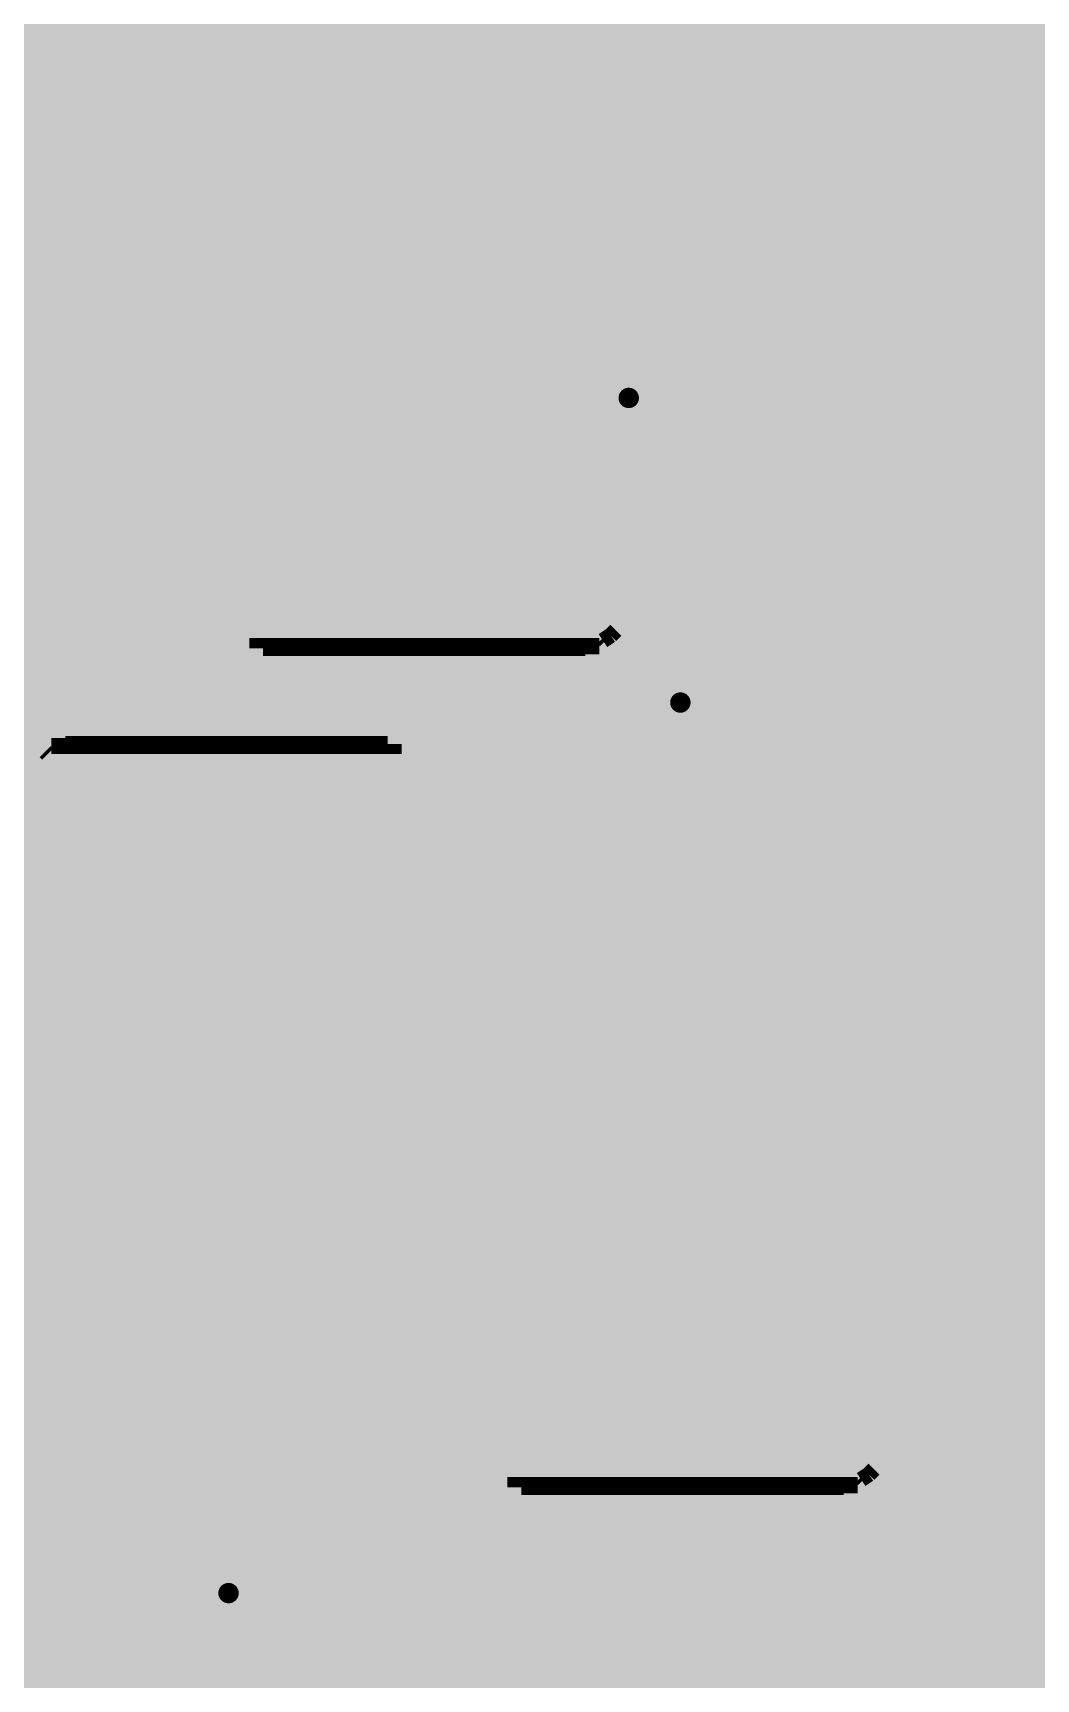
# Model space of a CAD drawing. Extents: x -5 to 208, y -5 to 206.
# Drawn here: x 148.57 to 158.44, y 135.43 to 151.62 of the extents above; entities that cross this region are included whole.
import ezdxf

# ---------------------------------------------------------------- set-up
doc = ezdxf.new("R2010")
doc.units = 0
doc.header["$MEASUREMENT"] = 0
doc.layers.get('0').update_dxf_attribs({"linetype": 'CONTINUOUS'})
for name, color, linetype in [('22-301-0_BOT', 7, 'CONTINUOUS'), ('22-301-0_DRD', 7, 'CONTINUOUS'), ('22-301-0_IN1', 1, 'CONTINUOUS'), ('22-301-0_IN2', 4, 'CONTINUOUS'), ('22-301-0_SMT', 5, 'CONTINUOUS'), ('22-301-0_SPT', 10, 'CONTINUOUS'), ('22-301-0_SST', 14, 'CONTINUOUS'), ('22-301-0_TOP', 9, 'CONTINUOUS'), ('THRUHOLE_TAP', 13, 'CONTINUOUS')]:
    doc.layers.add(name, color=color, linetype=linetype)

# ---------------------------------------------------------------- blocks, each defined once
blk = doc.blocks.new('ROUND_66')
at = {"const_width": 0.35052}
blk.add_lwpolyline([(-0.17526, 0, 1), (0.17526, 0, 1)], format="xyb", close=True, dxfattribs=at)
blk = doc.blocks.new('ROUND_68')
at = {"const_width": 0.35052}
blk.add_lwpolyline([(-0.17526, 0, 1), (0.17526, 0, 1)], format="xyb", close=True, dxfattribs=at)
blk = doc.blocks.new('RECTANGLE_4')
blk.add_solid([(0.63627, 0.51308), (0.63627, -0.51308), (-0.63627, 0.51308), (-0.63627, -0.51308)])
blk = doc.blocks.new('RECTANGLE_6')
blk.add_solid([(0.4826, 0.4064), (0.4826, -0.4064), (-0.4826, 0.4064), (-0.4826, -0.4064)])
blk = doc.blocks.new('RECTANGLE_19')
blk.add_solid([(1.3716, 1.0795), (1.3716, -1.0795), (-1.3716, 1.0795), (-1.3716, -1.0795)])
blk = doc.blocks.new('ROUND_73')
at = {"const_width": 0.10033}
blk.add_lwpolyline([(-0.050164, 0, 1), (0.050164, 0, 1)], format="xyb", close=True, dxfattribs=at)

msp = doc.modelspace()

# ---------------------------------------------------------------- linework, layer by layer
at = {"layer": '22-301-0_BOT', "const_width": 1.27}
for points in [[(150.495, 136.271), (161.925, 136.271), (163.6268, 137.9728), (164.7952, 137.9728)], [(150.495, 136.271), (136.525, 136.271)]]:
    msp.add_lwpolyline(points, dxfattribs=at)
at = {"layer": '22-301-0_DRD', "const_width": 0.254}
for points in [[(148.463, 149.5552), (147.955, 149.5552)], [(148.844, 149.1742), (148.463, 149.5552)], [(148.844, 148.6662), (148.844, 149.1742)], [(148.463, 148.2852), (148.844, 148.6662)], [(154.178, 148.6662), (153.797, 148.2852)], [(154.178, 148.6662), (153.797, 148.2852)], [(154.178, 148.6662), (153.797, 148.2852)], [(154.178, 148.6662), (153.797, 148.2852)], [(154.686, 148.6662), (154.178, 148.6662)], [(154.686, 148.6662), (154.178, 148.6662)], [(154.686, 148.6662), (154.178, 148.6662)], [(154.686, 148.6662), (154.178, 148.6662)], [(155.067, 148.2852), (154.686, 148.6662)], [(155.067, 148.2852), (154.686, 148.6662)], [(155.067, 148.2852), (154.686, 148.6662)], [(155.067, 148.2852), (154.686, 148.6662)], [(147.955, 148.2852), (148.463, 148.2852)], [(153.797, 148.2852), (153.797, 147.7772)], [(153.797, 148.2852), (153.797, 147.7772)], [(153.797, 148.2852), (153.797, 147.7772)], [(153.797, 148.2852), (153.797, 147.7772)], [(155.067, 147.7772), (155.067, 148.2852)], [(155.067, 147.7772), (155.067, 148.2852)], [(155.067, 147.7772), (155.067, 148.2852)], [(155.067, 147.7772), (155.067, 148.2852)], [(153.797, 147.7772), (154.178, 147.3962)], [(153.797, 147.7772), (154.178, 147.3962)], [(153.797, 147.7772), (154.178, 147.3962)], [(153.797, 147.7772), (154.178, 147.3962)], [(154.686, 147.3962), (155.067, 147.7772)], [(154.686, 147.3962), (155.067, 147.7772)], [(154.686, 147.3962), (155.067, 147.7772)], [(154.686, 147.3962), (155.067, 147.7772)], [(154.178, 147.3962), (154.686, 147.3962)], [(154.178, 147.3962), (154.686, 147.3962)], [(154.178, 147.3962), (154.686, 147.3962)], [(154.178, 147.3962), (154.686, 147.3962)], [(154.686, 145.669), (154.305, 145.288)], [(155.194, 145.669), (154.686, 145.669)], [(155.575, 145.288), (155.194, 145.669)], [(154.305, 145.288), (154.305, 144.78)], [(155.575, 144.78), (155.575, 145.288)], [(154.305, 144.78), (154.686, 144.399)], [(155.194, 144.399), (155.575, 144.78)], [(154.686, 144.399), (155.194, 144.399)], [(150.241, 136.906), (149.86, 136.525)], [(150.241, 136.906), (149.86, 136.525)], [(150.749, 136.906), (150.241, 136.906)], [(150.749, 136.906), (150.241, 136.906)], [(151.13, 136.525), (150.749, 136.906)], [(151.13, 136.525), (150.749, 136.906)], [(149.86, 136.525), (149.86, 136.017)], [(149.86, 136.525), (149.86, 136.017)], [(151.13, 136.017), (151.13, 136.525)], [(151.13, 136.017), (151.13, 136.525)], [(149.86, 136.017), (150.241, 135.636)], [(149.86, 136.017), (150.241, 135.636)], [(150.749, 135.636), (151.13, 136.017)], [(150.749, 135.636), (151.13, 136.017)], [(150.241, 135.636), (150.749, 135.636)], [(150.241, 135.636), (150.749, 135.636)]]:
    msp.add_lwpolyline(points, dxfattribs=at)
at = {"layer": '22-301-0_IN1', "const_width": 0.254}
for points in [[(148.6662, 166.37), (148.6662, 121.412)], [(148.8948, 166.37), (148.8948, 121.412)], [(149.1234, 166.37), (149.1234, 121.412)], [(149.352, 166.37), (149.352, 121.412)], [(149.5806, 166.37), (149.5806, 121.412)], [(149.8092, 166.37), (149.8092, 121.412)], [(150.0378, 166.37), (150.0378, 136.77392)], [(150.2664, 166.37), (150.2664, 136.91108)], [(150.495, 166.37), (150.495, 136.95172)], [(150.7236, 166.32936), (150.7236, 136.91108)], [(151.8666, 166.37), (151.8666, 121.412)], [(152.0952, 166.37), (152.0952, 121.412)], [(152.3238, 166.37), (152.3238, 121.412)], [(152.5524, 166.37), (152.5524, 121.412)], [(152.781, 166.37), (152.781, 121.412)], [(153.0096, 166.37), (153.0096, 121.412)], [(153.2382, 166.37), (153.2382, 121.412)], [(153.4668, 166.37), (153.4668, 121.412)], [(153.6954, 166.37), (153.6954, 121.412)], [(153.924, 166.37), (153.924, 121.412)], [(154.1526, 166.37), (154.1526, 121.412)], [(154.3812, 166.37), (154.3812, 121.412)], [(154.6098, 166.37), (154.6098, 121.412)], [(154.8384, 166.37), (154.8384, 121.412)], [(155.067, 166.37), (155.067, 121.412)], [(155.2956, 166.37), (155.2956, 121.412)], [(155.5242, 166.37), (155.5242, 121.412)], [(155.7528, 166.37), (155.7528, 121.412)], [(155.9814, 166.37), (155.9814, 121.412)], [(156.21, 166.37), (156.21, 121.412)], [(156.4386, 166.37), (156.4386, 121.412)], [(156.6672, 166.37), (156.6672, 121.412)], [(156.8958, 166.37), (156.8958, 121.412)], [(157.1244, 166.37), (157.1244, 121.412)], [(157.353, 166.37), (157.353, 121.412)], [(157.5816, 166.37), (157.5816, 121.412)], [(157.8102, 166.37), (157.8102, 121.412)], [(158.0388, 166.37), (158.0388, 121.412)], [(158.2674, 166.37), (158.2674, 121.412)], [(158.496, 166.37), (158.496, 121.412)], [(150.9522, 166.14394), (150.9522, 136.77392)], [(151.1808, 166.07536), (151.1808, 121.412)], [(151.4094, 166.08806), (151.4094, 121.412)], [(151.638, 166.18712), (151.638, 121.412)], [(204.47, 151.5872), (111.14278, 151.5872)], [(204.47, 151.3586), (110.77702, 151.3586)], [(204.47, 151.13), (96.95688, 151.13)], [(204.47, 150.9014), (97.05594, 150.9014)], [(204.47, 150.6728), (97.06864, 150.6728)], [(204.47, 150.4442), (97.00006, 150.4442)], [(204.47, 150.2156), (118.71452, 150.2156)], [(204.47, 149.987), (118.86692, 149.987)], [(204.47, 149.7584), (118.91518, 149.7584)], [(204.47, 149.5298), (118.8847, 149.5298)], [(204.47, 149.3012), (118.76278, 149.3012)], [(204.47, 149.0726), (118.39702, 149.0726)], [(204.47, 148.844), (117.63502, 148.844)], [(204.47, 148.6154), (117.54612, 148.6154)], [(204.47, 148.3868), (117.31498, 148.3868)], [(204.47, 148.1582), (111.29518, 148.1582)], [(204.47, 147.9296), (120.74652, 147.9296)], [(204.47, 147.701), (120.89892, 147.701)], [(204.47, 147.4724), (120.94718, 147.4724)], [(204.47, 147.2438), (120.9167, 147.2438)], [(204.47, 147.0152), (120.79478, 147.0152)], [(204.47, 146.7866), (120.42902, 146.7866)], [(204.47, 146.558), (113.82502, 146.558)], [(204.47, 146.3294), (119.92102, 146.3294)], [(204.47, 146.1008), (120.28678, 146.1008)], [(204.47, 145.8722), (120.4087, 145.8722)], [(204.47, 145.6436), (120.43918, 145.6436)], [(204.47, 145.415), (120.39092, 145.415)], [(204.47, 145.1864), (120.23852, 145.1864)], [(204.47, 144.9578), (119.67718, 144.9578)], [(204.47, 144.7292), (119.65432, 144.7292)], [(204.47, 144.5006), (119.54256, 144.5006)], [(204.47, 144.272), (119.2403, 144.272)], [(204.47, 144.0434), (80.645, 144.0434)], [(204.47, 143.8148), (80.645, 143.8148)], [(204.47, 143.5862), (80.645, 143.5862)], [(204.47, 143.3576), (80.645, 143.3576)], [(204.47, 143.129), (80.645, 143.129)], [(204.47, 142.9004), (80.645, 142.9004)], [(204.47, 142.6718), (80.645, 142.6718)], [(204.47, 142.4432), (80.645, 142.4432)], [(204.47, 142.2146), (80.645, 142.2146)], [(204.47, 141.986), (80.645, 141.986)], [(202.25512, 141.7574), (91.47302, 141.7574)], [(201.88428, 141.5288), (91.83878, 141.5288)], [(201.7141, 141.3002), (91.9607, 141.3002)], [(201.62774, 141.0716), (91.99118, 141.0716)], [(201.5998, 140.843), (91.94292, 140.843)], [(201.62774, 140.6144), (91.79052, 140.6144)], [(201.7141, 140.3858), (80.645, 140.3858)], [(201.88428, 140.1572), (80.645, 140.1572)], [(202.25512, 139.9286), (80.645, 139.9286)], [(204.47, 139.7), (80.645, 139.7)], [(204.47, 139.4714), (80.645, 139.4714)], [(204.47, 139.2428), (80.645, 139.2428)], [(204.47, 139.0142), (94.60992, 139.0142)], [(204.47, 138.7856), (121.50852, 138.7856)], [(164.44722, 138.557), (121.66092, 138.557)], [(164.21608, 138.3284), (121.70918, 138.3284)], [(164.12718, 138.0998), (121.6787, 138.0998)], [(164.1221, 137.8712), (121.55678, 137.8712)], [(164.20084, 137.6426), (121.19102, 137.6426)], [(164.40658, 137.414), (111.56188, 137.414)], [(180.4289, 137.1854), (111.29772, 137.1854)], [(180.31714, 136.9568), (109.26064, 136.9568)], [(149.99208, 136.7282), (137.02792, 136.7282)], [(180.29682, 136.7282), (150.99792, 136.7282)], [(149.85492, 136.4996), (137.16508, 136.4996)], [(180.35524, 136.4996), (151.13508, 136.4996)], [(149.81428, 136.271), (137.20572, 136.271)], [(180.52288, 136.271), (151.17572, 136.271)], [(149.85492, 136.0424), (137.16508, 136.0424)], [(204.47, 136.0424), (151.13508, 136.0424)], [(149.99208, 135.8138), (137.02792, 135.8138)], [(204.47, 135.8138), (150.99792, 135.8138)], [(150.0378, 135.76808), (150.0378, 121.412)], [(150.2664, 135.63092), (150.2664, 121.412)], [(150.7236, 135.63092), (150.7236, 121.412)], [(150.9522, 135.76808), (150.9522, 121.412)], [(204.47, 135.5852), (90.67292, 135.5852)], [(150.495, 135.59028), (150.495, 121.412)], [(204.47, 135.3566), (90.81008, 135.3566)]]:
    msp.add_lwpolyline(points, dxfattribs=at)
for points in [[(150.495, 136.95172, 0.4142136), (149.81428, 136.271)], [(151.17572, 136.271, 0.4142136), (150.495, 136.95172)], [(149.81428, 136.271, 0.4142136), (150.495, 135.59028)], [(150.495, 135.59028, 0.4142136), (151.17572, 136.271)]]:
    msp.add_lwpolyline(points, format="xyb", dxfattribs=at)
at = {"layer": '22-301-0_IN2', "const_width": 0.254}
for points in [[(148.6662, 164.2618), (148.6662, 121.60504)], [(148.8948, 164.2618), (148.8948, 121.60504)], [(149.1234, 164.2618), (149.1234, 121.6025)], [(149.352, 164.2618), (149.352, 121.6025)], [(149.5806, 164.2618), (149.5806, 121.6025)], [(149.8092, 164.2618), (149.8092, 121.6025)], [(150.0378, 164.2618), (150.0378, 136.77392)], [(150.2664, 164.2618), (150.2664, 136.91108)], [(150.495, 164.2618), (150.495, 136.95172)], [(150.7236, 164.2618), (150.7236, 136.91108)], [(150.9522, 164.2618), (150.9522, 136.77392)], [(151.1808, 164.2618), (151.1808, 121.59996)], [(151.4094, 164.2618), (151.4094, 121.59996)], [(151.638, 164.2618), (151.638, 121.59996)], [(151.8666, 164.2618), (151.8666, 121.59996)], [(152.0952, 164.2618), (152.0952, 121.59996)], [(152.3238, 164.2618), (152.3238, 121.59996)], [(152.5524, 164.2618), (152.5524, 121.59996)], [(152.781, 164.2618), (152.781, 121.59996)], [(153.0096, 164.2618), (153.0096, 121.59996)], [(153.2382, 164.2618), (153.2382, 121.59996)], [(153.4668, 164.2618), (153.4668, 121.59742)], [(153.6954, 164.2618), (153.6954, 121.59742)], [(153.924, 164.2618), (153.924, 121.59742)], [(154.1526, 164.2618), (154.1526, 121.59742)], [(154.3812, 164.2618), (154.3812, 121.59742)], [(154.6098, 164.2618), (154.6098, 121.59742)], [(154.8384, 164.2618), (154.8384, 121.59742)], [(155.067, 164.2618), (155.067, 121.59742)], [(155.2956, 164.2618), (155.2956, 121.59742)], [(155.5242, 164.2618), (155.5242, 121.59488)], [(155.7528, 164.2618), (155.7528, 121.59488)], [(155.9814, 164.2618), (155.9814, 121.59488)], [(156.21, 164.2618), (156.21, 121.59488)], [(156.4386, 164.2618), (156.4386, 121.59488)], [(156.6672, 164.2618), (156.6672, 121.59488)], [(156.8958, 164.2618), (156.8958, 121.59488)], [(157.1244, 164.2618), (157.1244, 121.59488)], [(157.353, 164.2618), (157.353, 121.59488)], [(157.5816, 164.2618), (157.5816, 121.59488)], [(157.8102, 164.2618), (157.8102, 121.59234)], [(158.0388, 164.2618), (158.0388, 121.59234)], [(158.2674, 164.2618), (158.2674, 121.59234)], [(158.496, 164.2618), (158.496, 121.59234)], [(204.47, 151.638), (111.18088, 151.638)], [(204.47, 151.4094), (110.91672, 151.4094)], [(204.47, 151.1808), (98.73996, 151.1808)], [(204.47, 150.9522), (98.51136, 150.9522)], [(204.47, 150.7236), (98.28276, 150.7236)], [(204.47, 150.495), (118.12016, 150.495)], [(204.47, 150.2664), (118.65864, 150.2664)], [(204.47, 150.0378), (118.84406, 150.0378)], [(204.47, 149.8092), (118.91264, 149.8092)], [(204.47, 149.5806), (118.89994, 149.5806)], [(204.47, 149.352), (118.80088, 149.352)], [(204.47, 149.1234), (118.53672, 149.1234)], [(204.47, 148.8948), (117.64264, 148.8948)], [(204.47, 148.6662), (117.57406, 148.6662)], [(204.47, 148.4376), (117.38864, 148.4376)], [(204.47, 148.209), (111.29772, 148.209)], [(204.47, 147.9804), (120.69064, 147.9804)], [(204.47, 147.7518), (120.87606, 147.7518)], [(204.47, 147.5232), (120.94464, 147.5232)], [(204.47, 147.2946), (120.93194, 147.2946)], [(204.47, 147.066), (120.83288, 147.066)], [(204.47, 146.8374), (120.56872, 146.8374)], [(204.47, 146.6088), (120.07596, 146.6088)], [(204.47, 146.3802), (119.84736, 146.3802)], [(204.47, 146.1516), (120.23852, 146.1516)], [(204.47, 145.923), (120.39092, 145.923)], [(204.47, 145.6944), (120.43918, 145.6944)], [(204.47, 145.4658), (120.4087, 145.4658)], [(204.47, 145.2372), (120.28678, 145.2372)], [(204.47, 145.0086), (119.92102, 145.0086)], [(204.47, 144.78), (119.66702, 144.78)], [(204.47, 144.5514), (119.57812, 144.5514)], [(204.47, 144.3228), (119.34698, 144.3228)], [(204.47, 144.0942), (80.645, 144.0942)], [(204.47, 143.8656), (80.645, 143.8656)], [(204.47, 143.637), (80.645, 143.637)], [(204.47, 143.4084), (80.645, 143.4084)], [(204.47, 143.1798), (80.645, 143.1798)], [(204.47, 142.9512), (80.645, 142.9512)], [(204.47, 142.7226), (80.645, 142.7226)], [(204.47, 142.494), (80.645, 142.494)], [(204.47, 142.2654), (80.645, 142.2654)], [(204.47, 142.0368), (80.645, 142.0368)], [(204.47, 141.8082), (80.645, 141.8082)], [(204.47, 141.5796), (91.79052, 141.5796)], [(202.11288, 141.351), (91.94292, 141.351)], [(201.94524, 141.1224), (91.99118, 141.1224)], [(201.88682, 140.8938), (91.9607, 140.8938)], [(201.90714, 140.6652), (91.83878, 140.6652)], [(202.0189, 140.4366), (91.47302, 140.4366)], [(202.32116, 140.208), (119.75846, 140.208)], [(204.47, 139.9794), (119.99976, 139.9794)], [(204.47, 139.7508), (120.22836, 139.7508)], [(204.47, 139.5222), (120.45696, 139.5222)], [(204.47, 139.2936), (120.68556, 139.2936)], [(204.47, 139.065), (120.91416, 139.065)], [(204.47, 138.8364), (121.45264, 138.8364)], [(164.55136, 138.6078), (121.63806, 138.6078)], [(164.2491, 138.3792), (121.70664, 138.3792)], [(164.13734, 138.1506), (121.69394, 138.1506)], [(164.11702, 137.922), (121.59488, 137.922)], [(164.17544, 137.6934), (121.33072, 137.6934)], [(164.34308, 137.4648), (111.59236, 137.4648)], [(180.47208, 137.2362), (111.38408, 137.2362)], [(180.33492, 137.0076), (109.26318, 137.0076)], [(150.04288, 136.779), (136.97712, 136.779)], [(180.29428, 136.779), (150.94712, 136.779)], [(149.87524, 136.5504), (137.14476, 136.5504)], [(180.33492, 136.5504), (151.11476, 136.5504)], [(149.81682, 136.3218), (137.20318, 136.3218)], [(180.47208, 136.3218), (151.17318, 136.3218)], [(149.83714, 136.0932), (137.18032, 136.0932)], [(204.47, 136.0932), (151.15032, 136.0932)], [(149.9489, 135.8646), (137.06856, 135.8646)], [(204.47, 135.8646), (151.03856, 135.8646)], [(150.25116, 135.636), (136.7663, 135.636)], [(150.0378, 135.76808), (150.0378, 121.6025)], [(150.2664, 135.63092), (150.2664, 121.6025)], [(150.7236, 135.63092), (150.7236, 121.6025)], [(204.47, 135.636), (150.7363, 135.636)], [(150.9522, 135.76808), (150.9522, 121.6025)], [(150.495, 135.59028), (150.495, 121.6025)], [(204.47, 135.4074), (90.78976, 135.4074)]]:
    msp.add_lwpolyline(points, dxfattribs=at)
for points in [[(150.495, 136.95172, 0.4142136), (149.81428, 136.271)], [(151.17572, 136.271, 0.4142136), (150.495, 136.95172)], [(149.81428, 136.271, 0.4142136), (150.495, 135.59028)], [(150.495, 135.59028, 0.4142136), (151.17572, 136.271)]]:
    msp.add_lwpolyline(points, format="xyb", dxfattribs=at)
at = {"layer": '22-301-0_SST', "const_width": 0.1524}
for points in [[(154.39644, 147.03044), (154.39898, 151.384), (154.39898, 153.0223), (150.40102, 153.0223), (150.3934, 145.8976), (150.8506, 145.4404), (154.051, 145.4404), (154.4066, 145.8722), (154.39644, 147.03044)], [(156.21, 149.352), (154.94, 149.352), (154.686, 149.606), (154.686, 152.908), (156.464, 152.908), (156.464, 149.606), (156.21, 149.352)], [(148.3995, 151.9555), (148.3995, 149.0345), (150.0378, 149.0345), (150.0378, 151.9555), (148.3995, 151.9555)], [(157.03296, 151.2824), (157.03296, 151.69642), (158.04896, 151.69642)], [(156.464, 150.876), (154.686, 150.876)], [(157.03296, 150.56358), (157.03296, 150.7998)], [(157.03296, 150.68042), (158.04896, 150.68042), (157.87878, 150.7998)], [(157.20314, 150.19782), (157.03296, 150.1394), (157.03296, 149.7838), (157.20314, 149.72538), (157.54096, 149.72538), (157.71114, 149.84222), (157.71114, 150.19782), (158.04896, 150.19782), (158.04896, 149.72538)], [(150.0505, 145.8595), (150.0505, 148.7805), (148.4122, 148.7805), (148.4122, 145.8595), (150.0505, 145.8595)], [(156.4005, 145.8595), (156.4005, 148.7805), (154.7622, 148.7805), (154.7622, 145.8595), (156.4005, 145.8595)], [(156.6545, 148.7805), (156.6545, 145.8595), (158.2928, 145.8595), (158.2928, 148.7805), (156.6545, 148.7805)], [(154.3558, 148.4122), (150.4188, 148.4122)], [(154.20086, 146.26336), (153.9494, 146.26336)], [(154.0256, 146.31924), (154.0256, 146.03222)], [(154.16276, 146.30146), (154.16276, 146.05)], [(154.21864, 146.1262), (153.93162, 146.1262)], [(149.04974, 145.034), (149.00148, 144.89176), (148.7043, 144.89176), (148.6535, 145.034), (148.6535, 145.59788), (148.7043, 145.74012), (149.00148, 145.74012), (149.04974, 145.59788)], [(149.50186, 144.89176), (149.79904, 145.74012), (149.4028, 145.74012)], [(150.50008, 145.31594), (150.2029, 145.31594), (150.1521, 145.45564), (150.1521, 145.59788), (150.2029, 145.74012), (150.50008, 145.74012), (150.54834, 145.59788), (150.54834, 145.45564), (150.35022, 144.89176)], [(154.305, 145.7452), (154.2034, 145.6436)], [(154.305, 145.7452), (154.2542, 145.6944)], [(154.89174, 145.034), (154.84348, 144.89176), (154.5463, 144.89176), (154.4955, 145.034), (154.4955, 145.59788), (154.5463, 145.74012), (154.84348, 145.74012), (154.89174, 145.59788)], [(155.34386, 144.89176), (155.64104, 145.74012), (155.2448, 145.74012)], [(156.34208, 145.31594), (156.39034, 145.45564), (156.39034, 145.59788), (156.34208, 145.74012), (156.0449, 145.74012), (155.9941, 145.59788), (155.9941, 145.45564), (156.0449, 145.31594), (156.34208, 145.31594), (156.39034, 145.1737), (156.39034, 145.034), (156.34208, 144.89176), (156.0449, 144.89176), (155.9941, 145.034), (155.9941, 145.1737), (156.0449, 145.31594)], [(157.22346, 144.86382), (156.87802, 144.86382), (156.87802, 145.71218)], [(157.97276, 144.86382), (157.57906, 144.86382), (157.97276, 145.4277), (157.97276, 145.56994), (157.9245, 145.71218), (157.62732, 145.71218), (157.57906, 145.56994)], [(158.47568, 144.86382), (158.37662, 145.00606), (158.32836, 145.14576), (158.32836, 145.4277), (158.37662, 145.56994), (158.47568, 145.71218), (158.57474, 145.71218), (158.6738, 145.56994), (158.72206, 145.4277), (158.72206, 145.14576), (158.6738, 145.00606), (158.57474, 144.86382), (158.47568, 144.86382)], [(154.178, 145.669), (150.6728, 145.669), (150.8506, 145.4912)], [(154.13482, 145.5928), (150.749, 145.5928)], [(150.7744, 145.669), (150.7744, 145.5674)], [(150.91156, 145.669), (150.91156, 145.4912)], [(151.04872, 145.669), (151.04872, 145.4912)], [(151.18588, 145.669), (151.18588, 145.4912)], [(151.32304, 145.669), (151.32304, 145.4912)], [(151.4602, 145.669), (151.4602, 145.4912)], [(151.59736, 145.669), (151.59736, 145.4912)], [(151.73452, 145.669), (151.73452, 145.4912)], [(151.87168, 145.669), (151.87168, 145.4912)], [(152.00884, 145.669), (152.00884, 145.4912)], [(152.146, 145.669), (152.146, 145.4912)], [(152.28316, 145.669), (152.28316, 145.4912)], [(152.42032, 145.669), (152.42032, 145.4912)], [(152.55748, 145.669), (152.55748, 145.4912)], [(152.69464, 145.669), (152.69464, 145.4912)], [(152.8318, 145.669), (152.8318, 145.4912)], [(152.96896, 145.669), (152.96896, 145.4912)], [(153.10612, 145.669), (153.10612, 145.4912)], [(153.24328, 145.669), (153.24328, 145.4912)], [(153.38044, 145.669), (153.38044, 145.4912)], [(153.5176, 145.669), (153.5176, 145.4912)], [(153.65476, 145.669), (153.65476, 145.4912)], [(153.79192, 145.669), (153.79192, 145.4912)], [(153.92908, 145.669), (153.92908, 145.4912)], [(154.178, 145.6436), (154.051, 145.4912)], [(154.06624, 145.669), (154.06624, 145.50898)], [(154.2542, 145.6944), (154.178, 145.6436)], [(154.178, 145.669), (154.2034, 145.6436)], [(154.051, 145.4912), (150.8506, 145.4912)], [(148.49856, 143.16456), (148.49602, 138.811), (148.49602, 137.1727), (152.49398, 137.1727), (152.5016, 144.2974), (152.0444, 144.7546), (148.844, 144.7546), (148.4884, 144.3228), (148.49856, 143.16456)], [(156.93644, 138.77544), (156.93898, 143.129), (156.93898, 144.7673), (152.94102, 144.7673), (152.9334, 137.6426), (153.3906, 137.1854), (156.591, 137.1854), (156.9466, 137.6172), (156.93644, 138.77544)], [(152.0444, 144.7038), (148.844, 144.7038), (148.717, 144.5514), (148.6408, 144.5006), (148.59, 144.4498)], [(148.82876, 144.68602), (148.82876, 144.526)], [(152.05964, 144.68856), (148.8313, 144.68856)], [(148.96592, 144.7038), (148.96592, 144.526)], [(149.10308, 144.7038), (149.10308, 144.526)], [(149.24024, 144.7038), (149.24024, 144.526)], [(149.3774, 144.7038), (149.3774, 144.526)], [(149.51456, 144.7038), (149.51456, 144.526)], [(149.65172, 144.7038), (149.65172, 144.526)], [(149.78888, 144.7038), (149.78888, 144.526)], [(149.92604, 144.7038), (149.92604, 144.526)], [(150.0632, 144.7038), (150.0632, 144.526)], [(150.20036, 144.7038), (150.20036, 144.526)], [(150.33752, 144.7038), (150.33752, 144.526)], [(150.47468, 144.7038), (150.47468, 144.526)], [(150.61184, 144.7038), (150.61184, 144.526)], [(150.749, 144.7038), (150.749, 144.526)], [(150.88616, 144.7038), (150.88616, 144.526)], [(151.02332, 144.7038), (151.02332, 144.526)], [(151.16048, 144.7038), (151.16048, 144.526)], [(151.29764, 144.7038), (151.29764, 144.526)], [(151.4348, 144.7038), (151.4348, 144.526)], [(151.57196, 144.7038), (151.57196, 144.526)], [(151.70912, 144.7038), (151.70912, 144.526)], [(151.84628, 144.7038), (151.84628, 144.526)], [(151.98344, 144.7038), (151.98344, 144.526)], [(152.0444, 144.7038), (152.2222, 144.526)], [(152.1206, 144.6276), (152.1206, 144.526)], [(148.6916, 144.5514), (148.59, 144.4498)], [(148.6916, 144.5514), (148.717, 144.526)], [(152.1968, 144.5514), (148.717, 144.5514)], [(152.2222, 144.526), (148.717, 144.526)], [(148.94306, 144.10436), (148.6916, 144.10436)], [(148.7678, 144.16024), (148.7678, 143.87322)], [(148.90496, 144.14246), (148.90496, 143.891)], [(148.96084, 143.9672), (148.67382, 143.9672)], [(148.5392, 141.7828), (152.4762, 141.7828)], [(156.8958, 140.1572), (152.9588, 140.1572)], [(156.74086, 138.00836), (156.4894, 138.00836)], [(156.5656, 138.06424), (156.5656, 137.77722)], [(156.70276, 138.04646), (156.70276, 137.795)], [(156.75864, 137.8712), (156.47162, 137.8712)], [(156.845, 137.4902), (156.7434, 137.3886)], [(156.845, 137.4902), (156.7942, 137.4394)], [(156.718, 137.414), (153.2128, 137.414), (153.3906, 137.2362)], [(156.67482, 137.3378), (153.289, 137.3378)], [(153.3144, 137.414), (153.3144, 137.3124)], [(153.45156, 137.414), (153.45156, 137.2362)], [(153.58872, 137.414), (153.58872, 137.2362)], [(153.72588, 137.414), (153.72588, 137.2362)], [(153.86304, 137.414), (153.86304, 137.2362)], [(154.0002, 137.414), (154.0002, 137.2362)], [(154.13736, 137.414), (154.13736, 137.2362)], [(154.27452, 137.414), (154.27452, 137.2362)], [(154.41168, 137.414), (154.41168, 137.2362)], [(154.54884, 137.414), (154.54884, 137.2362)], [(154.686, 137.414), (154.686, 137.2362)], [(154.82316, 137.414), (154.82316, 137.2362)], [(154.96032, 137.414), (154.96032, 137.2362)], [(155.09748, 137.414), (155.09748, 137.2362)], [(155.23464, 137.414), (155.23464, 137.2362)], [(155.3718, 137.414), (155.3718, 137.2362)], [(155.50896, 137.414), (155.50896, 137.2362)], [(155.64612, 137.414), (155.64612, 137.2362)], [(155.78328, 137.414), (155.78328, 137.2362)], [(155.92044, 137.414), (155.92044, 137.2362)], [(156.0576, 137.414), (156.0576, 137.2362)], [(156.19476, 137.414), (156.19476, 137.2362)], [(156.33192, 137.414), (156.33192, 137.2362)], [(156.46908, 137.414), (156.46908, 137.2362)], [(156.718, 137.3886), (156.591, 137.2362)], [(156.60624, 137.414), (156.60624, 137.25398)], [(156.7942, 137.4394), (156.718, 137.3886)], [(156.718, 137.414), (156.7434, 137.3886)], [(156.591, 137.2362), (153.3906, 137.2362)], [(150.87346, 136.48182), (150.87346, 136.9568)], [(155.02636, 136.39038), (155.02636, 136.86282)], [(149.85746, 136.71804), (150.87346, 136.71804)], [(154.01036, 136.6266), (155.02636, 136.6266)], [(150.87346, 135.64362), (150.53564, 135.64362), (149.85746, 135.87984), (150.53564, 136.1186), (150.87346, 136.1186)], [(155.02636, 135.55218), (154.68854, 135.55218), (154.01036, 135.7884), (154.68854, 136.02462), (155.02636, 136.02462)]]:
    msp.add_lwpolyline(points, dxfattribs=at)
for points in [[(154.0764, 146.3294, 0.4142136), (153.924, 146.177)], [(154.2288, 146.177, 0.4142136), (154.0764, 146.3294)], [(153.924, 146.177, 0.4142136), (154.0764, 146.0246)], [(154.0764, 146.0246, 0.4142136), (154.2288, 146.177)], [(148.8186, 144.1704, 0.4142136), (148.6662, 144.018)], [(148.971, 144.018, 0.4142136), (148.8186, 144.1704)], [(148.6662, 144.018, 0.4142136), (148.8186, 143.8656)], [(148.8186, 143.8656, 0.4142136), (148.971, 144.018)], [(156.6164, 138.0744, 0.4142136), (156.464, 137.922)], [(156.7688, 137.922, 0.4142136), (156.6164, 138.0744)], [(156.464, 137.922, 0.4142136), (156.6164, 137.7696)], [(156.6164, 137.7696, 0.4142136), (156.7688, 137.922)]]:
    msp.add_lwpolyline(points, format="xyb", dxfattribs=at)
at = {"layer": '22-301-0_TOP'}
for points, const_width in [([(149.225, 151.2062), (149.225, 154.4066), (149.352, 154.5336), (149.86, 154.5336)], 0.635), ([(157.48, 148.0312), (157.48, 150.114), (157.48, 153.67), (156.6164, 154.5336), (156.21, 154.5336)], 0.635), ([(152.4, 151.4348), (152.4, 153.289)], 0.635), ([(147.32, 150.114), (147.574, 150.114), (148.6662, 151.2062), (149.225, 151.2062)], 0.635), ([(155.575, 150.114), (157.48, 150.114), (157.48, 148.0312)], 0.635), ([(152.4, 147.0152), (152.1968, 147.0152), (149.4282, 149.7838), (149.225, 149.7838)], 0.635), ([(147.32, 148.0312), (148.209, 148.9202), (149.098, 148.0312), (149.225, 148.0312)], 0.635), ([(154.432, 148.0312), (155.575, 148.0312)], 0.635), ([(154.432, 148.0312), (155.575, 148.0312)], 0.635), ([(155.575, 148.0312), (154.432, 148.0312)], 0.635), ([(154.432, 148.0312), (155.575, 148.0312)], 0.635), ([(152.4, 147.0152), (151.9936, 146.6088), (149.225, 146.6088)], 0.635), ([(152.4, 147.0152), (152.4, 145.0848), (150.495, 143.1798)], 0.635), ([(160.655, 147.0152), (160.2486, 146.6088), (157.48, 146.6088)], 0.635), ([(157.48, 146.6088), (155.575, 146.6088)], 0.635), ([(164.7952, 145.415), (164.846, 145.415), (167.005, 143.256), (167.005, 138.303), (165.354, 136.652), (157.988, 136.652), (153.67, 132.334), (143.51, 132.334), (136.71042, 125.53442), (136.71042, 124.7013)], 0.635), ([(154.94, 143.1798), (154.94, 145.034)], 0.635), ([(133.2103, 129.2987), (133.2103, 130.4163), (141.224, 138.43), (147.32, 138.43), (148.082, 139.192), (148.082, 140.843), (150.4188, 143.1798), (150.495, 143.1798)], 0.635), ([(160.655, 143.1798), (160.3248, 143.1798), (157.861, 140.716), (157.861, 137.795), (153.416, 133.35), (140.75918, 133.35), (136.71042, 129.2987)], 0.635), ([(169.2148, 140.97), (169.2148, 139.2428), (165.608, 135.636), (158.623, 135.636), (154.432, 131.445), (144.272, 131.445), (141.605, 128.778), (141.605, 124.46), (139.827, 122.682), (135.22706, 122.682), (133.2103, 124.7013)], 0.635), ([(150.495, 138.7602), (150.495, 136.271)], 1.27), ([(150.495, 138.7602), (150.495, 136.271)], 1.27), ([(154.94, 138.7602), (154.94, 138.684), (151.003, 134.747), (149.479, 134.747), (147.4724, 136.7536), (146.05, 136.7536)], 0.635)]:
    msp.add_lwpolyline(points, dxfattribs=dict(at, const_width=const_width))

# ---------------------------------------------------------------- block references
at = {"layer": '22-301-0_BOT'}
for name, p in [('ROUND_68', (154.432, 148.0312)), ('ROUND_68', (154.94, 145.034)), ('ROUND_66', (150.495, 136.271))]:
    msp.add_blockref(name, p, dxfattribs=at)
at = {"layer": '22-301-0_IN1'}
for name, p in [('ROUND_68', (154.432, 148.0312)), ('ROUND_68', (154.94, 145.034)), ('ROUND_66', (150.495, 136.271))]:
    msp.add_blockref(name, p, dxfattribs=at)
at = {"layer": '22-301-0_IN2'}
for p in [(154.432, 148.0312), (154.94, 145.034), (150.495, 136.271)]:
    msp.add_blockref('ROUND_68', p, dxfattribs=at)
at = {"layer": '22-301-0_SMT'}
for name, p in [('RECTANGLE_19', (152.4, 151.4348)), ('RECTANGLE_6', (149.225, 151.2062)), ('RECTANGLE_4', (155.575, 150.114)), ('RECTANGLE_6', (149.225, 149.7838)), ('RECTANGLE_6', (149.225, 148.0312)), ('RECTANGLE_6', (155.575, 148.0312)), ('RECTANGLE_6', (157.48, 148.0312)), ('RECTANGLE_19', (152.4, 147.0152)), ('RECTANGLE_6', (149.225, 146.6088)), ('RECTANGLE_6', (155.575, 146.6088)), ('RECTANGLE_6', (157.48, 146.6088)), ('RECTANGLE_19', (150.495, 143.1798)), ('RECTANGLE_19', (154.94, 143.1798)), ('RECTANGLE_19', (150.495, 138.7602)), ('RECTANGLE_19', (154.94, 138.7602))]:
    msp.add_blockref(name, p, dxfattribs=at)
at = {"layer": '22-301-0_SPT'}
for name, p in [('RECTANGLE_19', (152.4, 151.4348)), ('RECTANGLE_6', (149.225, 151.2062)), ('RECTANGLE_4', (155.575, 150.114)), ('RECTANGLE_6', (149.225, 149.7838)), ('RECTANGLE_6', (149.225, 148.0312)), ('RECTANGLE_6', (155.575, 148.0312)), ('RECTANGLE_6', (157.48, 148.0312)), ('RECTANGLE_19', (152.4, 147.0152)), ('RECTANGLE_6', (149.225, 146.6088)), ('RECTANGLE_6', (155.575, 146.6088)), ('RECTANGLE_6', (157.48, 146.6088)), ('RECTANGLE_19', (150.495, 143.1798)), ('RECTANGLE_19', (154.94, 143.1798)), ('RECTANGLE_19', (150.495, 138.7602)), ('RECTANGLE_19', (154.94, 138.7602))]:
    msp.add_blockref(name, p, dxfattribs=at)
at = {"layer": '22-301-0_TOP'}
for name, p in [('RECTANGLE_19', (152.4, 151.4348)), ('RECTANGLE_6', (149.225, 151.2062)), ('RECTANGLE_4', (155.575, 150.114)), ('RECTANGLE_6', (149.225, 149.7838)), ('RECTANGLE_6', (149.225, 148.0312)), ('ROUND_66', (154.432, 148.0312)), ('RECTANGLE_6', (155.575, 148.0312)), ('RECTANGLE_6', (157.48, 148.0312)), ('RECTANGLE_19', (152.4, 147.0152)), ('RECTANGLE_6', (149.225, 146.6088)), ('RECTANGLE_6', (155.575, 146.6088)), ('RECTANGLE_6', (157.48, 146.6088)), ('ROUND_66', (154.94, 145.034)), ('RECTANGLE_19', (150.495, 143.1798)), ('RECTANGLE_19', (154.94, 143.1798)), ('RECTANGLE_19', (150.495, 138.7602)), ('RECTANGLE_19', (154.94, 138.7602)), ('ROUND_66', (150.495, 136.271))]:
    msp.add_blockref(name, p, dxfattribs=at)
at = {"layer": 'THRUHOLE_TAP'}
for p in [(154.432, 148.0312), (154.94, 145.034), (150.495, 136.271)]:
    msp.add_blockref('ROUND_73', p, dxfattribs=at)

doc.saveas('drawing.dxf')
